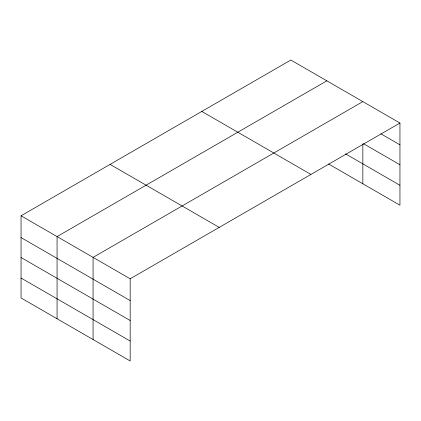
<?xml version="1.0" encoding="UTF-8"?>
<svg xmlns="http://www.w3.org/2000/svg" width="421" height="421" viewBox="0 0 421 421"><rect width="100%" height="100%" fill="white"/><g stroke="black" fill="none" stroke-linecap="round" stroke-linejoin="round"><path stroke-width="0.63" d="M328.527 163.969L399.95 205.206L399.95 123.037L290.827 60.04L21.05 215.794L21.05 297.963L130.173 360.96L130.173 278.791L21.05 215.794M326.838 80.827L57.061 236.581L57.061 318.75M362.849 101.619L93.073 257.373L93.073 339.542M130.173 278.791L399.95 123.037M380.837 133.799L399.95 144.829M363.412 143.661L399.95 164.753M345.404 153.791L399.95 185.282M201.801 111.439L310.924 174.436M110.076 164.395L219.199 227.393M21.05 237.586L130.173 300.589M21.05 257.51L130.173 320.513M21.05 278.039L130.173 341.036M362.849 143.977L362.849 183.788"/></g></svg>
